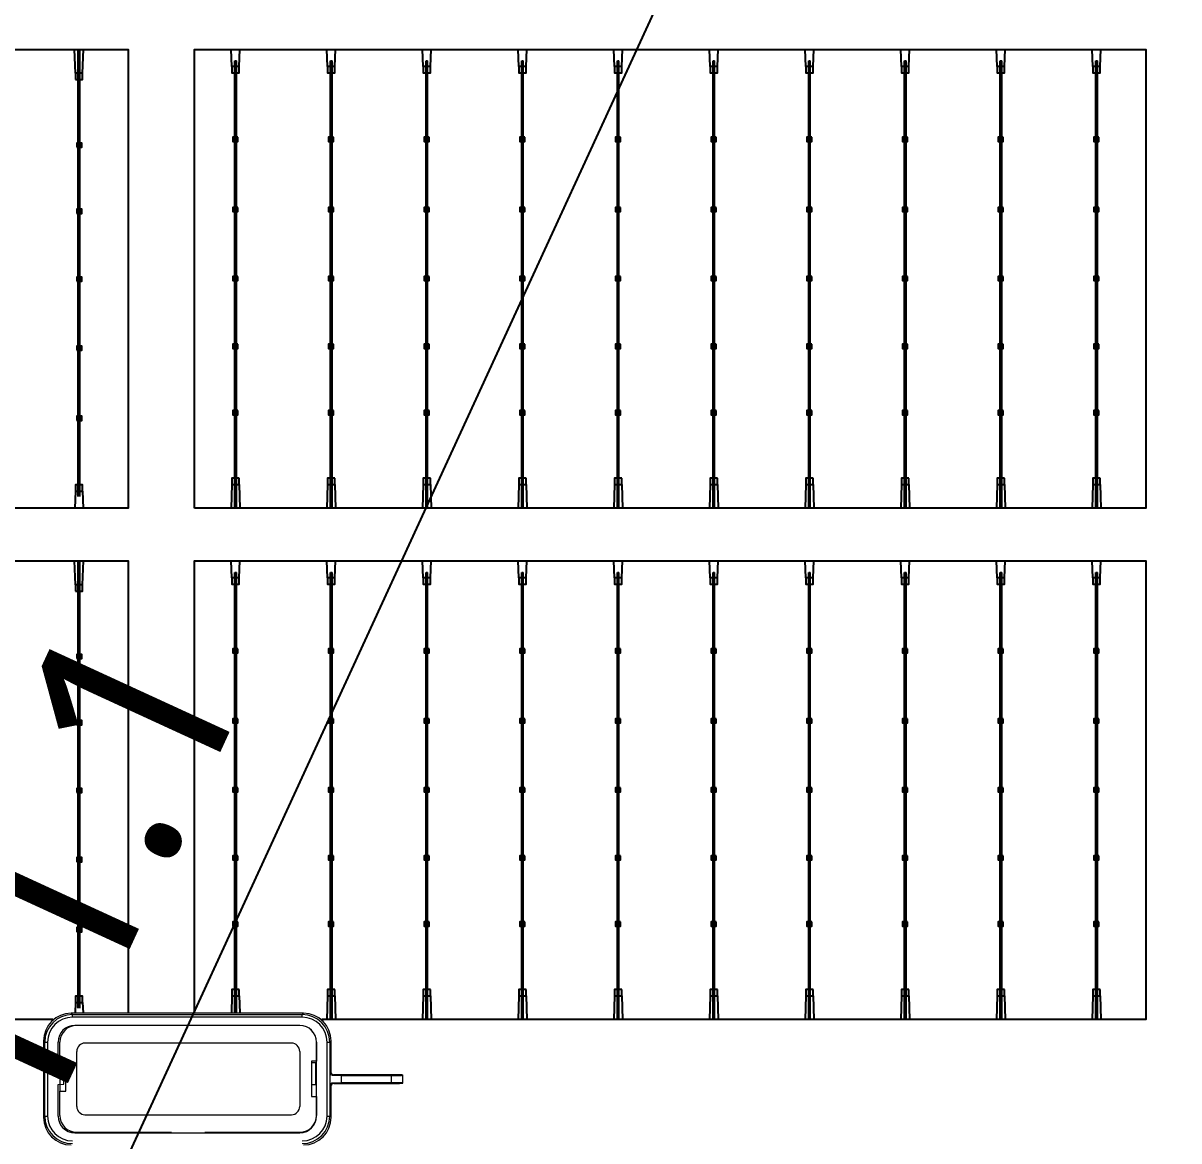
# Model space of a CAD drawing. Header units: millimetres. Extents: x 10297564 to 11610295, y -9287743 to -8409454.
# Drawn here: x 10430980 to 10433895, y -9090573 to -9087753 of the extents above; entities that cross this region are included whole.
import ezdxf

# ---------------------------------------------------------------- set-up
doc = ezdxf.new("R2010")
doc.units = ezdxf.units.MM
doc.header["$LTSCALE"] = 100
doc.layers.add('E1', color=1, linetype='Continuous')
doc.layers.add('Outline', color=5, linetype='Continuous', lineweight=25)
doc.styles.add('HL-S1', font='DotumChe.ttf')
doc.styles.add('MG', font='malgun.ttf')
doc.dimstyles.new('HL-100', dxfattribs={"dimscale": 100, "dimtxt": 3, "dimasz": 4, "dimexe": 2, "dimexo": 2, "dimgap": 1, "dimtad": 1, "dimdec": 0, "dimzin": 0, "dimlunit": 6, "dimtxsty": 'HL-S1', "dimblk": 'DOTSMALL', "dimcen": 4, "dimdle": 2, "dimclrd": 256, "dimclre": 256, "dimclrt": 4, "dimazin": 0, "dimtfac": 1, "dimtdec": 0, "dimtix": 1, "dimtmove": 2, "dimatfit": 3, "dimldrblk": 'DOTSMALL', "dimfxl": 1.5, "dimtolj": 1, "dimtzin": 0, "dimlwd": -1, "dimlwe": -1, "dimarcsym": 0})

# ---------------------------------------------------------------- blocks, each defined once
blk = doc.blocks.new('*D75')
at = {"layer": 'defpoints', "color": 0, "transparency": 16777216}
for p in [(10439230.2, -9073249.8), (10439230.2, -9073249.8), (10423426.7, -9107604.7)]:
    blk.add_point(p, dxfattribs=at)
at = {"layer": 'E1', "color": 1, "transparency": 16777216}
for p, q in [((10439593.6, -9073417), (10439593.6, -9073417)), ((10423593.8, -9107241.3), (10439063, -9073613.2)), ((10423790.1, -9107771.8), (10423790.1, -9107771.8))]:
    blk.add_line(p, q, dxfattribs=at)
for points in [[(10439002.4, -9073585.4), (10439123.6, -9073641.1), (10439230.2, -9073249.8)], [(10423533.3, -9107213.4), (10423654.4, -9107269.1), (10423426.7, -9107604.7)]]:
    blk.add_solid(points, dxfattribs=at)
at = {"layer": 'E1', "color": 7, "transparency": 16777216, "insert": (10430911.1, -9090235.3), "char_height": 500, "attachment_point": 5, "rotation": 65.2972, "style": 'MG'}
blk.add_mtext('\\A1;2711.1', dxfattribs=at)
blk = doc.blocks.new('_DotSmall')
at = {"color": 0, "linetype": 'ByBlock', "const_width": 0.5}
blk.add_lwpolyline([(-0.0625, 0, 1), (0.0625, 0, 1)], format="xyb", close=True, dxfattribs=at)

msp = doc.modelspace()

# ---------------------------------------------------------------- hatches: boundary and pattern name
at = {"true_color": 0x939598}
h = msp.add_hatch(color=252, dxfattribs=at)
h.dxf.hatch_style = 1
h.paths.add_polyline_path([(10431122.7, -9087818.9), (10431118.6, -9087818.9), (10431118.6, -9088947.3), (10431122.7, -9088947.3)])
h = msp.add_hatch(color=252, dxfattribs=at)
h.dxf.hatch_style = 1
h.paths.add_polyline_path([(10431513.4, -9088976.6), (10431517.4, -9088976.6), (10431517.4, -9087848.2), (10431513.4, -9087848.2)])
h = msp.add_hatch(color=252, dxfattribs=at)
h.dxf.hatch_style = 1
h.paths.add_polyline_path([(10431754.7, -9088976.6), (10431758.7, -9088976.6), (10431758.7, -9087848.2), (10431754.7, -9087848.2)])
h = msp.add_hatch(color=252, dxfattribs=at)
h.dxf.hatch_style = 1
h.paths.add_polyline_path([(10431996, -9088976.6), (10432000, -9088976.6), (10432000, -9087848.2), (10431996, -9087848.2)])
h = msp.add_hatch(color=252, dxfattribs=at)
h.dxf.hatch_style = 1
h.paths.add_polyline_path([(10432237.3, -9088976.6), (10432241.3, -9088976.6), (10432241.3, -9087848.2), (10432237.3, -9087848.2)])
h = msp.add_hatch(color=252, dxfattribs=at)
h.dxf.hatch_style = 1
h.paths.add_polyline_path([(10432478.6, -9088976.6), (10432482.6, -9088976.6), (10432482.6, -9087848.2), (10432478.6, -9087848.2)])
h = msp.add_hatch(color=252, dxfattribs=at)
h.dxf.hatch_style = 1
h.paths.add_polyline_path([(10432719.9, -9088976.6), (10432723.9, -9088976.6), (10432723.9, -9087848.2), (10432719.9, -9087848.2)])
h = msp.add_hatch(color=252, dxfattribs=at)
h.dxf.hatch_style = 1
h.paths.add_polyline_path([(10432961.2, -9088976.6), (10432965.2, -9088976.6), (10432965.2, -9087848.2), (10432961.2, -9087848.2)])
h = msp.add_hatch(color=252, dxfattribs=at)
h.dxf.hatch_style = 1
h.paths.add_polyline_path([(10433202.5, -9088976.6), (10433206.6, -9088976.6), (10433206.6, -9087848.2), (10433202.5, -9087848.2)])
h = msp.add_hatch(color=252, dxfattribs=at)
h.dxf.hatch_style = 1
h.paths.add_polyline_path([(10433443.8, -9088976.6), (10433447.9, -9088976.6), (10433447.9, -9087848.2), (10433443.8, -9087848.2)])
h = msp.add_hatch(color=252, dxfattribs=at)
h.dxf.hatch_style = 1
h.paths.add_polyline_path([(10433685.1, -9088976.6), (10433689.2, -9088976.6), (10433689.2, -9087848.2), (10433685.1, -9087848.2)])
h = msp.add_hatch(color=252, dxfattribs=at)
h.dxf.hatch_style = 1
h.paths.add_polyline_path([(10431122.7, -9089109.1), (10431118.6, -9089109.1), (10431118.6, -9090237.6), (10431122.7, -9090237.6)])
h = msp.add_hatch(color=252, dxfattribs=at)
h.dxf.hatch_style = 1
h.paths.add_polyline_path([(10431513.4, -9090249.4), (10431517.4, -9090249.4), (10431517.4, -9089138.4), (10431513.4, -9089138.4)])
h = msp.add_hatch(color=252, dxfattribs=at)
h.dxf.hatch_style = 1
h.paths.add_polyline_path([(10431754.7, -9090266.8), (10431758.7, -9090266.8), (10431758.7, -9089138.4), (10431754.7, -9089138.4)])
h = msp.add_hatch(color=252, dxfattribs=at)
h.dxf.hatch_style = 1
h.paths.add_polyline_path([(10431996, -9090266.8), (10432000, -9090266.8), (10432000, -9089138.4), (10431996, -9089138.4)])
h = msp.add_hatch(color=252, dxfattribs=at)
h.dxf.hatch_style = 1
h.paths.add_polyline_path([(10432237.3, -9090266.8), (10432241.3, -9090266.8), (10432241.3, -9089138.4), (10432237.3, -9089138.4)])
h = msp.add_hatch(color=252, dxfattribs=at)
h.dxf.hatch_style = 1
h.paths.add_polyline_path([(10432478.6, -9090266.8), (10432482.6, -9090266.8), (10432482.6, -9089138.4), (10432478.6, -9089138.4)])
h = msp.add_hatch(color=252, dxfattribs=at)
h.dxf.hatch_style = 1
h.paths.add_polyline_path([(10432719.9, -9090266.8), (10432723.9, -9090266.8), (10432723.9, -9089138.4), (10432719.9, -9089138.4)])
h = msp.add_hatch(color=252, dxfattribs=at)
h.dxf.hatch_style = 1
h.paths.add_polyline_path([(10432961.2, -9090266.8), (10432965.2, -9090266.8), (10432965.2, -9089138.4), (10432961.2, -9089138.4)])
h = msp.add_hatch(color=252, dxfattribs=at)
h.dxf.hatch_style = 1
h.paths.add_polyline_path([(10433202.5, -9090266.8), (10433206.6, -9090266.8), (10433206.6, -9089138.4), (10433202.5, -9089138.4)])
h = msp.add_hatch(color=252, dxfattribs=at)
h.dxf.hatch_style = 1
h.paths.add_polyline_path([(10433443.8, -9090266.8), (10433447.9, -9090266.8), (10433447.9, -9089138.4), (10433443.8, -9089138.4)])
h = msp.add_hatch(color=252, dxfattribs=at)
h.dxf.hatch_style = 1
h.paths.add_polyline_path([(10433685.1, -9090266.8), (10433689.2, -9090266.8), (10433689.2, -9089138.4), (10433685.1, -9089138.4)])

# ---------------------------------------------------------------- linework, layer by layer
for p, q in [((10431111.6, -9087879.2), (10431109.6, -9087818.9)), ((10431118.6, -9088947.3), (10431118.6, -9087818.9)), ((10431122.7, -9088947.3), (10431122.7, -9087818.9)), ((10431129.7, -9087879.2), (10431131.7, -9087818.9)), ((10431506.3, -9087862.2), (10431504.6, -9087818.9)), ((10431524.4, -9087862.2), (10431526.1, -9087818.9)), ((10431747.6, -9087862.2), (10431745.9, -9087818.9)), ((10431765.8, -9087862.2), (10431767.4, -9087818.9)), ((10431988.9, -9087862.2), (10431987.2, -9087818.9)), ((10432007.1, -9087862.2), (10432008.8, -9087818.9)), ((10432230.2, -9087862.2), (10432228.5, -9087818.9)), ((10432248.4, -9087862.2), (10432250.1, -9087818.9)), ((10432471.5, -9087862.2), (10432469.9, -9087818.9)), ((10432489.7, -9087862.2), (10432491.4, -9087818.9)), ((10432712.8, -9087862.2), (10432711.2, -9087818.9)), ((10432731, -9087862.2), (10432732.7, -9087818.9)), ((10432954.2, -9087862.2), (10432952.5, -9087818.9)), ((10432972.3, -9087862.2), (10432974, -9087818.9)), ((10433195.5, -9087862.2), (10433193.8, -9087818.9)), ((10433213.6, -9087862.2), (10433215.3, -9087818.9)), ((10433436.8, -9087862.2), (10433435.1, -9087818.9)), ((10433454.9, -9087862.2), (10433456.6, -9087818.9)), ((10433678.1, -9087862.2), (10433676.4, -9087818.9)), ((10433696.2, -9087862.2), (10433697.9, -9087818.9)), ((10431513.4, -9088976.6), (10431513.4, -9087848.2)), ((10431513.4, -9087848.2), (10431517.4, -9087848.2)), ((10431517.4, -9088976.6), (10431517.4, -9087848.2)), ((10431754.7, -9088976.6), (10431754.7, -9087848.2)), ((10431754.7, -9087848.2), (10431758.7, -9087848.2)), ((10431758.7, -9088976.6), (10431758.7, -9087848.2)), ((10431996, -9088976.6), (10431996, -9087848.2)), ((10431996, -9087848.2), (10432000, -9087848.2)), ((10432000, -9088976.6), (10432000, -9087848.2)), ((10432237.3, -9088976.6), (10432237.3, -9087848.2)), ((10432237.3, -9087848.2), (10432241.3, -9087848.2)), ((10432241.3, -9088976.6), (10432241.3, -9087848.2)), ((10432478.6, -9088976.6), (10432478.6, -9087848.2)), ((10432478.6, -9087848.2), (10432482.6, -9087848.2)), ((10432482.6, -9088976.6), (10432482.6, -9087848.2)), ((10432719.9, -9088976.6), (10432719.9, -9087848.2)), ((10432719.9, -9087848.2), (10432723.9, -9087848.2)), ((10432723.9, -9088976.6), (10432723.9, -9087848.2)), ((10432961.2, -9088976.6), (10432961.2, -9087848.2)), ((10432961.2, -9087848.2), (10432965.2, -9087848.2)), ((10432965.2, -9088976.6), (10432965.2, -9087848.2)), ((10433202.5, -9088976.6), (10433202.5, -9087848.2)), ((10433202.5, -9087848.2), (10433206.6, -9087848.2)), ((10433206.6, -9088976.6), (10433206.6, -9087848.2)), ((10433443.8, -9088976.6), (10433443.8, -9087848.2)), ((10433443.8, -9087848.2), (10433447.9, -9087848.2)), ((10433447.9, -9088976.6), (10433447.9, -9087848.2)), ((10433685.1, -9088976.6), (10433685.1, -9087848.2)), ((10433685.1, -9087848.2), (10433689.2, -9087848.2)), ((10433689.2, -9088976.6), (10433689.2, -9087848.2)), ((10431515, -9088040.7), (10431515, -9087878.2)), ((10431515.8, -9088040.7), (10431515.8, -9087878.2)), ((10431756.3, -9088040.7), (10431756.3, -9087878.2)), ((10431757.1, -9088040.7), (10431757.1, -9087878.2)), ((10431997.6, -9088040.7), (10431997.6, -9087878.2)), ((10431998.4, -9088040.7), (10431998.4, -9087878.2)), ((10432238.9, -9088040.7), (10432238.9, -9087878.2)), ((10432239.7, -9088040.7), (10432239.7, -9087878.2)), ((10432480.2, -9088040.7), (10432480.2, -9087878.2)), ((10432481, -9088040.7), (10432481, -9087878.2)), ((10432721.5, -9088040.7), (10432721.5, -9087878.2)), ((10432722.3, -9088040.7), (10432722.3, -9087878.2)), ((10432962.8, -9088040.7), (10432962.8, -9087878.2)), ((10432963.6, -9088040.7), (10432963.6, -9087878.2)), ((10433204.1, -9088040.7), (10433204.1, -9087878.2)), ((10433204.9, -9088040.7), (10433204.9, -9087878.2)), ((10433445.4, -9088040.7), (10433445.4, -9087878.2)), ((10433446.3, -9088040.7), (10433446.3, -9087878.2)), ((10433686.7, -9088040.7), (10433686.7, -9087878.2)), ((10433687.6, -9088040.7), (10433687.6, -9087878.2)), ((10431120.2, -9087879.9), (10431120.2, -9088393.4)), ((10431121.1, -9087879.9), (10431121.1, -9088393.4)), ((10431515, -9088391.6), (10431515, -9088051.2)), ((10431515.8, -9088391.6), (10431515.8, -9088051.2)), ((10431756.3, -9088391.6), (10431756.3, -9088051.2)), ((10431757.1, -9088391.6), (10431757.1, -9088051.2)), ((10431997.6, -9088391.6), (10431997.6, -9088051.2)), ((10431998.4, -9088391.6), (10431998.4, -9088051.2)), ((10432238.9, -9088391.6), (10432238.9, -9088051.2)), ((10432239.7, -9088391.6), (10432239.7, -9088051.2)), ((10432480.2, -9088391.6), (10432480.2, -9088051.2)), ((10432481, -9088391.6), (10432481, -9088051.2)), ((10432721.5, -9088391.6), (10432721.5, -9088051.2)), ((10432722.3, -9088391.6), (10432722.3, -9088051.2)), ((10432962.8, -9088391.6), (10432962.8, -9088051.2)), ((10432963.6, -9088391.6), (10432963.6, -9088051.2)), ((10433204.1, -9088391.6), (10433204.1, -9088051.2)), ((10433204.9, -9088391.6), (10433204.9, -9088051.2)), ((10433445.4, -9088391.6), (10433445.4, -9088051.2)), ((10433446.3, -9088391.6), (10433446.3, -9088051.2)), ((10433686.7, -9088217.6), (10433686.7, -9088051.2)), ((10433687.6, -9088217.6), (10433687.6, -9088051.2)), ((10433686.7, -9088391.6), (10433686.7, -9088228)), ((10433687.6, -9088391.6), (10433687.6, -9088228)), ((10431120.2, -9088403.9), (10431120.2, -9088744.4)), ((10431121.1, -9088403.9), (10431121.1, -9088744.4)), ((10431515, -9088915.7), (10431515, -9088402.1)), ((10431515.8, -9088915.7), (10431515.8, -9088402.1)), ((10431756.3, -9088915.7), (10431756.3, -9088402.1)), ((10431757.1, -9088915.7), (10431757.1, -9088402.1)), ((10431997.6, -9088915.7), (10431997.6, -9088402.1)), ((10431998.4, -9088915.7), (10431998.4, -9088402.1)), ((10432238.9, -9088915.7), (10432238.9, -9088402.1)), ((10432239.7, -9088915.7), (10432239.7, -9088402.1)), ((10432480.2, -9088915.7), (10432480.2, -9088402.1)), ((10432481, -9088915.7), (10432481, -9088402.1)), ((10432721.5, -9088915.7), (10432721.5, -9088402.1)), ((10432722.3, -9088915.7), (10432722.3, -9088402.1)), ((10432962.8, -9088915.7), (10432962.8, -9088402.1)), ((10432963.6, -9088915.7), (10432963.6, -9088402.1)), ((10433204.1, -9088915.7), (10433204.1, -9088402.1)), ((10433204.9, -9088915.7), (10433204.9, -9088402.1)), ((10433445.4, -9088562.9), (10433445.4, -9088402.1)), ((10433446.3, -9088562.9), (10433446.3, -9088402.1)), ((10433686.7, -9088562.9), (10433686.7, -9088402.1)), ((10433687.6, -9088562.9), (10433687.6, -9088402.1)), ((10433445.4, -9088915.7), (10433445.4, -9088573.4)), ((10433446.3, -9088915.7), (10433446.3, -9088573.4)), ((10433686.7, -9088915.7), (10433686.7, -9088573.4)), ((10433687.6, -9088915.7), (10433687.6, -9088573.4)), ((10431120.2, -9088754.8), (10431120.2, -9088917.3)), ((10431121.1, -9088754.8), (10431121.1, -9088917.3)), ((10431506.3, -9088916.4), (10431504.4, -9088976.6)), ((10431524.4, -9088916.4), (10431526.4, -9088976.6)), ((10431747.6, -9088916.4), (10431745.7, -9088976.6)), ((10431765.8, -9088916.4), (10431767.7, -9088976.6)), ((10431988.9, -9088916.4), (10431987, -9088976.6)), ((10432007.1, -9088916.4), (10432009, -9088976.6)), ((10432230.2, -9088916.4), (10432228.3, -9088976.6)), ((10432248.4, -9088916.4), (10432250.3, -9088976.6)), ((10432471.5, -9088916.4), (10432469.6, -9088976.6)), ((10432489.7, -9088916.4), (10432491.6, -9088976.6)), ((10432712.8, -9088916.4), (10432710.9, -9088976.6)), ((10432731, -9088916.4), (10432732.9, -9088976.6)), ((10432954.2, -9088916.4), (10432952.2, -9088976.6)), ((10432972.3, -9088916.4), (10432974.3, -9088976.6)), ((10433195.5, -9088916.4), (10433193.5, -9088976.6)), ((10433213.6, -9088916.4), (10433215.6, -9088976.6)), ((10433436.8, -9088916.4), (10433434.8, -9088976.6)), ((10433454.9, -9088916.4), (10433456.9, -9088976.6)), ((10433678.1, -9088916.4), (10433676.1, -9088976.6)), ((10433696.2, -9088916.4), (10433698.2, -9088976.6)), ((10431111.6, -9088933.4), (10431109.9, -9088976.6)), ((10431129.7, -9088933.4), (10431131.4, -9088976.6)), ((10431111.6, -9089169.4), (10431109.6, -9089109.1)), ((10431118.6, -9090237.6), (10431118.6, -9089109.1)), ((10431122.7, -9090237.6), (10431122.7, -9089109.1)), ((10431129.7, -9089169.4), (10431131.7, -9089109.1)), ((10431506.3, -9089152.4), (10431504.6, -9089109.1)), ((10431524.4, -9089152.4), (10431526.1, -9089109.1)), ((10431747.6, -9089152.4), (10431745.9, -9089109.1)), ((10431765.8, -9089152.4), (10431767.4, -9089109.1)), ((10431988.9, -9089152.4), (10431987.2, -9089109.1)), ((10432007.1, -9089152.4), (10432008.8, -9089109.1)), ((10432230.2, -9089152.4), (10432228.5, -9089109.1)), ((10432248.4, -9089152.4), (10432250.1, -9089109.1)), ((10432471.5, -9089152.4), (10432469.9, -9089109.1)), ((10432489.7, -9089152.4), (10432491.4, -9089109.1)), ((10432712.8, -9089152.4), (10432711.2, -9089109.1)), ((10432731, -9089152.4), (10432732.7, -9089109.1)), ((10432954.2, -9089152.4), (10432952.5, -9089109.1)), ((10432972.3, -9089152.4), (10432974, -9089109.1)), ((10433195.5, -9089152.4), (10433193.8, -9089109.1)), ((10433213.6, -9089152.4), (10433215.3, -9089109.1)), ((10433436.8, -9089152.4), (10433435.1, -9089109.1)), ((10433454.9, -9089152.4), (10433456.6, -9089109.1)), ((10433678.1, -9089152.4), (10433676.4, -9089109.1)), ((10433696.2, -9089152.4), (10433697.9, -9089109.1)), ((10431513.4, -9090249.4), (10431513.4, -9089138.4)), ((10431513.4, -9089138.4), (10431517.4, -9089138.4)), ((10431517.4, -9090249.4), (10431517.4, -9089138.4)), ((10431754.7, -9090266.8), (10431754.7, -9089138.4)), ((10431754.7, -9089138.4), (10431758.7, -9089138.4)), ((10431758.7, -9090266.8), (10431758.7, -9089138.4)), ((10431996, -9090266.8), (10431996, -9089138.4)), ((10431996, -9089138.4), (10432000, -9089138.4)), ((10432000, -9090266.8), (10432000, -9089138.4)), ((10432237.3, -9090266.8), (10432237.3, -9089138.4)), ((10432237.3, -9089138.4), (10432241.3, -9089138.4)), ((10432241.3, -9090266.8), (10432241.3, -9089138.4)), ((10432478.6, -9090266.8), (10432478.6, -9089138.4)), ((10432478.6, -9089138.4), (10432482.6, -9089138.4)), ((10432482.6, -9090266.8), (10432482.6, -9089138.4)), ((10432719.9, -9090266.8), (10432719.9, -9089138.4)), ((10432719.9, -9089138.4), (10432723.9, -9089138.4)), ((10432723.9, -9090266.8), (10432723.9, -9089138.4)), ((10432961.2, -9090266.8), (10432961.2, -9089138.4)), ((10432961.2, -9089138.4), (10432965.2, -9089138.4)), ((10432965.2, -9090266.8), (10432965.2, -9089138.4)), ((10433202.5, -9090266.8), (10433202.5, -9089138.4)), ((10433202.5, -9089138.4), (10433206.6, -9089138.4)), ((10433206.6, -9090266.8), (10433206.6, -9089138.4)), ((10433443.8, -9090266.8), (10433443.8, -9089138.4)), ((10433443.8, -9089138.4), (10433447.9, -9089138.4)), ((10433447.9, -9090266.8), (10433447.9, -9089138.4)), ((10433685.1, -9090266.8), (10433685.1, -9089138.4)), ((10433685.1, -9089138.4), (10433689.2, -9089138.4)), ((10433689.2, -9090266.8), (10433689.2, -9089138.4)), ((10431120.2, -9089170.1), (10431120.2, -9089683.7)), ((10431121.1, -9089170.1), (10431121.1, -9089683.7)), ((10431515, -9089330.9), (10431515, -9089168.4)), ((10431515.8, -9089330.9), (10431515.8, -9089168.4)), ((10431756.3, -9089330.9), (10431756.3, -9089168.4)), ((10431757.1, -9089330.9), (10431757.1, -9089168.4)), ((10431997.6, -9089330.9), (10431997.6, -9089168.4)), ((10431998.4, -9089330.9), (10431998.4, -9089168.4)), ((10432238.9, -9089330.9), (10432238.9, -9089168.4)), ((10432239.7, -9089330.9), (10432239.7, -9089168.4)), ((10432480.2, -9089330.9), (10432480.2, -9089168.4)), ((10432481, -9089330.9), (10432481, -9089168.4)), ((10432721.5, -9089330.9), (10432721.5, -9089168.4)), ((10432722.3, -9089330.9), (10432722.3, -9089168.4)), ((10432962.8, -9089330.9), (10432962.8, -9089168.4)), ((10432963.6, -9089330.9), (10432963.6, -9089168.4)), ((10433204.1, -9089330.9), (10433204.1, -9089168.4)), ((10433204.9, -9089330.9), (10433204.9, -9089168.4)), ((10433445.4, -9089330.9), (10433445.4, -9089168.4)), ((10433446.3, -9089330.9), (10433446.3, -9089168.4)), ((10433686.7, -9089330.9), (10433686.7, -9089168.4)), ((10433687.6, -9089330.9), (10433687.6, -9089168.4)), ((10431515, -9089681.9), (10431515, -9089341.4)), ((10431515.8, -9089681.9), (10431515.8, -9089341.4)), ((10431756.3, -9089681.9), (10431756.3, -9089341.4)), ((10431757.1, -9089681.9), (10431757.1, -9089341.4)), ((10431997.6, -9089681.9), (10431997.6, -9089341.4)), ((10431998.4, -9089681.9), (10431998.4, -9089341.4)), ((10432238.9, -9089681.9), (10432238.9, -9089341.4)), ((10432239.7, -9089681.9), (10432239.7, -9089341.4)), ((10432480.2, -9089681.9), (10432480.2, -9089341.4)), ((10432481, -9089681.9), (10432481, -9089341.4)), ((10432721.5, -9089681.9), (10432721.5, -9089341.4)), ((10432722.3, -9089681.9), (10432722.3, -9089341.4)), ((10432962.8, -9089681.9), (10432962.8, -9089341.4)), ((10432963.6, -9089681.9), (10432963.6, -9089341.4)), ((10433204.1, -9089681.9), (10433204.1, -9089341.4)), ((10433204.9, -9089681.9), (10433204.9, -9089341.4)), ((10433445.4, -9089681.9), (10433445.4, -9089341.4)), ((10433446.3, -9089681.9), (10433446.3, -9089341.4)), ((10433686.7, -9089507.8), (10433686.7, -9089341.4)), ((10433687.6, -9089507.8), (10433687.6, -9089341.4)), ((10433686.7, -9089681.9), (10433686.7, -9089518.2)), ((10433687.6, -9089681.9), (10433687.6, -9089518.2)), ((10431120.2, -9089694.1), (10431120.2, -9090034.6)), ((10431121.1, -9089694.1), (10431121.1, -9090034.6)), ((10431515, -9090205.9), (10431515, -9089692.3)), ((10431515.8, -9090205.9), (10431515.8, -9089692.3)), ((10431756.3, -9090205.9), (10431756.3, -9089692.3)), ((10431757.1, -9090205.9), (10431757.1, -9089692.3)), ((10431997.6, -9090205.9), (10431997.6, -9089692.3)), ((10431998.4, -9090205.9), (10431998.4, -9089692.3)), ((10432238.9, -9090205.9), (10432238.9, -9089692.3)), ((10432239.7, -9090205.9), (10432239.7, -9089692.3)), ((10432480.2, -9090205.9), (10432480.2, -9089692.3)), ((10432481, -9090205.9), (10432481, -9089692.3)), ((10432721.5, -9090205.9), (10432721.5, -9089692.3)), ((10432722.3, -9090205.9), (10432722.3, -9089692.3)), ((10432962.8, -9090205.9), (10432962.8, -9089692.3)), ((10432963.6, -9090205.9), (10432963.6, -9089692.3)), ((10433204.1, -9090205.9), (10433204.1, -9089692.3)), ((10433204.9, -9090205.9), (10433204.9, -9089692.3)), ((10433445.4, -9089853.1), (10433445.4, -9089692.3)), ((10433446.3, -9089853.1), (10433446.3, -9089692.3)), ((10433686.7, -9089853.1), (10433686.7, -9089692.3)), ((10433687.6, -9089853.1), (10433687.6, -9089692.3)), ((10433445.4, -9090205.9), (10433445.4, -9089863.6)), ((10433446.3, -9090205.9), (10433446.3, -9089863.6)), ((10433686.7, -9090205.9), (10433686.7, -9089863.6)), ((10433687.6, -9090205.9), (10433687.6, -9089863.6)), ((10431120.2, -9090045.1), (10431120.2, -9090207.6)), ((10431121.1, -9090045.1), (10431121.1, -9090207.6)), ((10431506.3, -9090206.6), (10431504.9, -9090249.4)), ((10431524.4, -9090206.6), (10431525.8, -9090249.4)), ((10431747.6, -9090206.6), (10431745.7, -9090266.8)), ((10431765.8, -9090206.6), (10431767.7, -9090266.8)), ((10431988.9, -9090206.6), (10431987, -9090266.8)), ((10432007.1, -9090206.6), (10432009, -9090266.8)), ((10432230.2, -9090206.6), (10432228.3, -9090266.8)), ((10432248.4, -9090206.6), (10432250.3, -9090266.8)), ((10432471.5, -9090206.6), (10432469.6, -9090266.8)), ((10432489.7, -9090206.6), (10432491.6, -9090266.8)), ((10432712.8, -9090206.6), (10432710.9, -9090266.8)), ((10432731, -9090206.6), (10432732.9, -9090266.8)), ((10432954.2, -9090206.6), (10432952.2, -9090266.8)), ((10432972.3, -9090206.6), (10432974.3, -9090266.8)), ((10433195.5, -9090206.6), (10433193.5, -9090266.8)), ((10433213.6, -9090206.6), (10433215.6, -9090266.8)), ((10433436.8, -9090206.6), (10433434.8, -9090266.8)), ((10433454.9, -9090206.6), (10433456.9, -9090266.8)), ((10433678.1, -9090206.6), (10433676.1, -9090266.8)), ((10433696.2, -9090206.6), (10433698.2, -9090266.8)), ((10431111.6, -9090223.6), (10431110.6, -9090249.4)), ((10431129.7, -9090223.6), (10431130.7, -9090249.4))]:
    msp.add_line(p, q)
at = {"color": 7, "linetype": 'Continuous', "lineweight": 15}
for p, q in [((10431100.6, -9090250.7), (10431103.9, -9090254)), ((10431686.8, -9090250.7), (10431100.6, -9090250.7)), ((10431103.9, -9090260.9), (10431103.9, -9090254)), ((10431103.9, -9090254), (10431683.5, -9090254)), ((10431683.5, -9090260.9), (10431103.9, -9090260.9)), ((10431683.5, -9090254), (10431686.8, -9090250.7)), ((10431683.5, -9090260.9), (10431683.5, -9090254)), ((10431677.8, -9090281.5), (10431109.7, -9090281.5)), ((10431677.7, -9090281.5), (10431114.2, -9090281.5)), ((10431034.2, -9090323.7), (10431030.9, -9090320.4)), ((10431030.9, -9090320.4), (10431030.9, -9090513.2)), ((10431034.2, -9090323.7), (10431041.2, -9090323.7)), ((10431034.2, -9090509.9), (10431034.2, -9090323.7)), ((10431041.2, -9090323.7), (10431041.2, -9090509.9)), ((10431067.8, -9090388.9), (10431067.8, -9090323.3)), ((10431072.4, -9090385.4), (10431072.4, -9090323.3)), ((10431656.4, -9090325.9), (10431135.6, -9090325.9)), ((10431719.6, -9090375.2), (10431719.6, -9090323.3)), ((10431719.6, -9090323.3), (10431719.6, -9090371.5)), ((10431746.2, -9090323.7), (10431753.2, -9090323.7)), ((10431746.2, -9090509.9), (10431746.2, -9090323.7)), ((10431756.5, -9090320.4), (10431753.2, -9090323.7)), ((10431753.2, -9090323.7), (10431753.2, -9090509.9)), ((10431756.5, -9090401.2), (10431756.5, -9090320.4)), ((10431114.7, -9090485.6), (10431114.7, -9090346.8)), ((10431677.3, -9090346.8), (10431677.3, -9090485.6)), ((10431087.7, -9090385.4), (10431072.4, -9090385.4)), ((10431072.4, -9090385.4), (10431072.4, -9090446.8)), ((10431087.7, -9090446.8), (10431087.7, -9090385.4)), ((10431707, -9090371.5), (10431707, -9090460.7)), ((10431719.6, -9090371.5), (10431707, -9090371.5)), ((10431708.2, -9090375.2), (10431717.9, -9090375.2)), ((10431708.2, -9090375.2), (10431717.9, -9090375.2)), ((10431708.2, -9090430.5), (10431708.2, -9090375.2)), ((10431708.2, -9090375.2), (10431717.9, -9090375.2)), ((10431717.9, -9090430.5), (10431717.9, -9090375.2)), ((10431717.9, -9090375.2), (10431719.6, -9090375.2)), ((10431717.9, -9090375.2), (10431719.6, -9090375.2)), ((10431719.6, -9090460.7), (10431719.6, -9090371.5)), ((10431067.8, -9090388.9), (10431082, -9090390.1)), ((10431067.8, -9090388.9), (10431082, -9090390.1)), ((10431067.8, -9090388.9), (10431082, -9090390.1)), ((10431082, -9090429.5), (10431082, -9090390.1)), ((10431754, -9090401.1), (10431756.1, -9090398.9)), ((10431754, -9090432.5), (10431754, -9090401.1)), ((10431763.1, -9090405.9), (10431761.3, -9090407.8)), ((10431909.3, -9090405.9), (10431763.1, -9090405.9)), ((10431781.9, -9090407.6), (10431781.9, -9090426)), ((10431781.9, -9090407.6), (10431908.6, -9090407.6)), ((10431908.6, -9090426), (10431908.6, -9090407.6)), ((10431936.5, -9090407.1), (10431937.2, -9090406.4)), ((10431936.5, -9090407.1), (10431936.5, -9090426.4)), ((10431937.2, -9090427.2), (10431937.2, -9090406.4)), ((10431067.8, -9090430.7), (10431082, -9090429.5)), ((10431067.8, -9090510.2), (10431067.8, -9090430.7)), ((10431708.2, -9090430.5), (10431717.9, -9090430.5)), ((10431717.9, -9090430.5), (10431719.6, -9090430.5)), ((10431719.6, -9090510.2), (10431719.6, -9090430.5)), ((10431756.1, -9090434.6), (10431754, -9090432.5)), ((10431756.5, -9090513.2), (10431756.5, -9090432.4)), ((10431761.3, -9090425.8), (10431763.1, -9090427.7)), ((10431763.1, -9090427.7), (10431909.3, -9090427.7)), ((10431908.6, -9090426), (10431781.9, -9090426)), ((10431937.2, -9090427.2), (10431936.5, -9090426.4)), ((10431072.4, -9090508.9), (10431072.4, -9090446.8)), ((10431072.4, -9090446.8), (10431087.7, -9090446.8)), ((10431707, -9090460.7), (10431719.6, -9090460.7)), ((10431719.6, -9090460.7), (10431719.6, -9090508.9)), ((10431030.9, -9090513.2), (10431034.2, -9090509.9)), ((10431034.2, -9090509.9), (10431041.2, -9090509.9)), ((10431135.6, -9090506.5), (10431656.4, -9090506.5)), ((10431746.2, -9090509.9), (10431753.2, -9090509.9)), ((10431753.2, -9090509.9), (10431756.5, -9090513.2)), ((10431109.7, -9090552.1), (10431677.8, -9090552.1)), ((10431114.2, -9090550.7), (10431354.1, -9090550.7)), ((10431437.8, -9090550.7), (10431677.7, -9090550.7))]:
    msp.add_line(p, q, dxfattribs=at)
at = {"color": 4}
for points in [[(10431111.6, -9087895.2), (10431129.7, -9087895.2), (10431129.7, -9087879.2), (10431111.6, -9087879.2)], [(10431524.4, -9087862.2), (10431506.3, -9087862.2), (10431506.3, -9087878.2), (10431524.4, -9087878.2)], [(10431765.8, -9087862.2), (10431747.6, -9087862.2), (10431747.6, -9087878.2), (10431765.8, -9087878.2)], [(10432007.1, -9087862.2), (10431988.9, -9087862.2), (10431988.9, -9087878.2), (10432007.1, -9087878.2)], [(10432248.4, -9087862.2), (10432230.2, -9087862.2), (10432230.2, -9087878.2), (10432248.4, -9087878.2)], [(10432489.7, -9087862.2), (10432471.5, -9087862.2), (10432471.5, -9087878.2), (10432489.7, -9087878.2)], [(10432731, -9087862.2), (10432712.8, -9087862.2), (10432712.8, -9087878.2), (10432731, -9087878.2)], [(10432972.3, -9087862.2), (10432954.2, -9087862.2), (10432954.2, -9087878.2), (10432972.3, -9087878.2)], [(10433213.6, -9087862.2), (10433195.5, -9087862.2), (10433195.5, -9087878.2), (10433213.6, -9087878.2)], [(10433454.9, -9087862.2), (10433436.8, -9087862.2), (10433436.8, -9087878.2), (10433454.9, -9087878.2)], [(10433696.2, -9087862.2), (10433678.1, -9087862.2), (10433678.1, -9087878.2), (10433696.2, -9087878.2)], [(10431521.3, -9088040.7), (10431508.8, -9088040.7), (10431508.8, -9088051.2), (10431521.3, -9088051.2)], [(10431762.6, -9088040.7), (10431750.1, -9088040.7), (10431750.1, -9088051.2), (10431762.6, -9088051.2)], [(10432003.9, -9088040.7), (10431991.4, -9088040.7), (10431991.4, -9088051.2), (10432003.9, -9088051.2)], [(10432245.2, -9088040.7), (10432232.7, -9088040.7), (10432232.7, -9088051.2), (10432245.2, -9088051.2)], [(10432486.5, -9088040.7), (10432474, -9088040.7), (10432474, -9088051.2), (10432486.5, -9088051.2)], [(10432727.8, -9088040.7), (10432715.3, -9088040.7), (10432715.3, -9088051.2), (10432727.8, -9088051.2)], [(10432969.1, -9088040.7), (10432956.6, -9088040.7), (10432956.6, -9088051.2), (10432969.1, -9088051.2)], [(10433210.5, -9088040.7), (10433197.9, -9088040.7), (10433197.9, -9088051.2), (10433210.5, -9088051.2)], [(10433451.8, -9088040.7), (10433439.2, -9088040.7), (10433439.2, -9088051.2), (10433451.8, -9088051.2)], [(10433693.1, -9088040.7), (10433680.5, -9088040.7), (10433680.5, -9088051.2), (10433693.1, -9088051.2)], [(10431114.7, -9088065.5), (10431127.3, -9088065.5), (10431127.3, -9088055.1), (10431114.7, -9088055.1)], [(10431114.7, -9088232.6), (10431127.3, -9088232.6), (10431127.3, -9088222.2), (10431114.7, -9088222.2)], [(10431521.3, -9088217.6), (10431508.8, -9088217.6), (10431508.8, -9088228), (10431521.3, -9088228)], [(10431762.6, -9088217.6), (10431750.1, -9088217.6), (10431750.1, -9088228), (10431762.6, -9088228)], [(10432003.9, -9088217.6), (10431991.4, -9088217.6), (10431991.4, -9088228), (10432003.9, -9088228)], [(10432245.2, -9088217.6), (10432232.7, -9088217.6), (10432232.7, -9088228), (10432245.2, -9088228)], [(10432486.5, -9088217.6), (10432474, -9088217.6), (10432474, -9088228), (10432486.5, -9088228)], [(10432727.8, -9088217.6), (10432715.3, -9088217.6), (10432715.3, -9088228), (10432727.8, -9088228)], [(10432969.1, -9088217.6), (10432956.6, -9088217.6), (10432956.6, -9088228), (10432969.1, -9088228)], [(10433210.5, -9088217.6), (10433197.9, -9088217.6), (10433197.9, -9088228), (10433210.5, -9088228)], [(10433451.8, -9088217.6), (10433439.2, -9088217.6), (10433439.2, -9088228), (10433451.8, -9088228)], [(10433693.1, -9088217.6), (10433680.5, -9088217.6), (10433680.5, -9088228), (10433693.1, -9088228)], [(10431114.7, -9088403.9), (10431127.3, -9088403.9), (10431127.3, -9088393.4), (10431114.7, -9088393.4)], [(10431521.3, -9088391.6), (10431508.8, -9088391.6), (10431508.8, -9088402.1), (10431521.3, -9088402.1)], [(10431762.6, -9088391.6), (10431750.1, -9088391.6), (10431750.1, -9088402.1), (10431762.6, -9088402.1)], [(10432003.9, -9088391.6), (10431991.4, -9088391.6), (10431991.4, -9088402.1), (10432003.9, -9088402.1)], [(10432245.2, -9088391.6), (10432232.7, -9088391.6), (10432232.7, -9088402.1), (10432245.2, -9088402.1)], [(10432486.5, -9088391.6), (10432474, -9088391.6), (10432474, -9088402.1), (10432486.5, -9088402.1)], [(10432727.8, -9088391.6), (10432715.3, -9088391.6), (10432715.3, -9088402.1), (10432727.8, -9088402.1)], [(10432969.1, -9088391.6), (10432956.6, -9088391.6), (10432956.6, -9088402.1), (10432969.1, -9088402.1)], [(10433210.5, -9088391.6), (10433197.9, -9088391.6), (10433197.9, -9088402.1), (10433210.5, -9088402.1)], [(10433451.8, -9088391.6), (10433439.2, -9088391.6), (10433439.2, -9088402.1), (10433451.8, -9088402.1)], [(10433693.1, -9088391.6), (10433680.5, -9088391.6), (10433680.5, -9088402.1), (10433693.1, -9088402.1)], [(10431114.7, -9088578), (10431127.3, -9088578), (10431127.3, -9088567.5), (10431114.7, -9088567.5)], [(10431521.3, -9088562.9), (10431508.8, -9088562.9), (10431508.8, -9088573.4), (10431521.3, -9088573.4)], [(10431762.6, -9088562.9), (10431750.1, -9088562.9), (10431750.1, -9088573.4), (10431762.6, -9088573.4)], [(10432003.9, -9088562.9), (10431991.4, -9088562.9), (10431991.4, -9088573.4), (10432003.9, -9088573.4)], [(10432245.2, -9088562.9), (10432232.7, -9088562.9), (10432232.7, -9088573.4), (10432245.2, -9088573.4)], [(10432486.5, -9088562.9), (10432474, -9088562.9), (10432474, -9088573.4), (10432486.5, -9088573.4)], [(10432727.8, -9088562.9), (10432715.3, -9088562.9), (10432715.3, -9088573.4), (10432727.8, -9088573.4)], [(10432969.1, -9088562.9), (10432956.6, -9088562.9), (10432956.6, -9088573.4), (10432969.1, -9088573.4)], [(10433210.5, -9088562.9), (10433197.9, -9088562.9), (10433197.9, -9088573.4), (10433210.5, -9088573.4)], [(10433451.8, -9088562.9), (10433439.2, -9088562.9), (10433439.2, -9088573.4), (10433451.8, -9088573.4)], [(10433693.1, -9088562.9), (10433680.5, -9088562.9), (10433680.5, -9088573.4), (10433693.1, -9088573.4)], [(10431114.7, -9088754.8), (10431127.3, -9088754.8), (10431127.3, -9088744.4), (10431114.7, -9088744.4)], [(10431521.3, -9088730), (10431508.8, -9088730), (10431508.8, -9088740.5), (10431521.3, -9088740.5)], [(10431762.6, -9088730), (10431750.1, -9088730), (10431750.1, -9088740.5), (10431762.6, -9088740.5)], [(10432003.9, -9088730), (10431991.4, -9088730), (10431991.4, -9088740.5), (10432003.9, -9088740.5)], [(10432245.2, -9088730), (10432232.7, -9088730), (10432232.7, -9088740.5), (10432245.2, -9088740.5)], [(10432486.5, -9088730), (10432474, -9088730), (10432474, -9088740.5), (10432486.5, -9088740.5)], [(10432727.8, -9088730), (10432715.3, -9088730), (10432715.3, -9088740.5), (10432727.8, -9088740.5)], [(10432969.1, -9088730), (10432956.6, -9088730), (10432956.6, -9088740.5), (10432969.1, -9088740.5)], [(10433210.5, -9088730), (10433197.9, -9088730), (10433197.9, -9088740.5), (10433210.5, -9088740.5)], [(10433451.8, -9088730), (10433439.2, -9088730), (10433439.2, -9088740.5), (10433451.8, -9088740.5)], [(10433693.1, -9088730), (10433680.5, -9088730), (10433680.5, -9088740.5), (10433693.1, -9088740.5)], [(10431111.6, -9088933.4), (10431129.7, -9088933.4), (10431129.7, -9088917.3), (10431111.6, -9088917.3)], [(10431524.4, -9088900.3), (10431506.3, -9088900.3), (10431506.3, -9088916.4), (10431524.4, -9088916.4)], [(10431765.8, -9088900.3), (10431747.6, -9088900.3), (10431747.6, -9088916.4), (10431765.8, -9088916.4)], [(10432007.1, -9088900.3), (10431988.9, -9088900.3), (10431988.9, -9088916.4), (10432007.1, -9088916.4)], [(10432248.4, -9088900.3), (10432230.2, -9088900.3), (10432230.2, -9088916.4), (10432248.4, -9088916.4)], [(10432489.7, -9088900.3), (10432471.5, -9088900.3), (10432471.5, -9088916.4), (10432489.7, -9088916.4)], [(10432731, -9088900.3), (10432712.8, -9088900.3), (10432712.8, -9088916.4), (10432731, -9088916.4)], [(10432972.3, -9088900.3), (10432954.2, -9088900.3), (10432954.2, -9088916.4), (10432972.3, -9088916.4)], [(10433213.6, -9088900.3), (10433195.5, -9088900.3), (10433195.5, -9088916.4), (10433213.6, -9088916.4)], [(10433454.9, -9088900.3), (10433436.8, -9088900.3), (10433436.8, -9088916.4), (10433454.9, -9088916.4)], [(10433696.2, -9088900.3), (10433678.1, -9088900.3), (10433678.1, -9088916.4), (10433696.2, -9088916.4)], [(10431524.4, -9089152.4), (10431506.3, -9089152.4), (10431506.3, -9089168.4), (10431524.4, -9089168.4)], [(10431765.8, -9089152.4), (10431747.6, -9089152.4), (10431747.6, -9089168.4), (10431765.8, -9089168.4)], [(10432007.1, -9089152.4), (10431988.9, -9089152.4), (10431988.9, -9089168.4), (10432007.1, -9089168.4)], [(10432248.4, -9089152.4), (10432230.2, -9089152.4), (10432230.2, -9089168.4), (10432248.4, -9089168.4)], [(10432489.7, -9089152.4), (10432471.5, -9089152.4), (10432471.5, -9089168.4), (10432489.7, -9089168.4)], [(10432731, -9089152.4), (10432712.8, -9089152.4), (10432712.8, -9089168.4), (10432731, -9089168.4)], [(10432972.3, -9089152.4), (10432954.2, -9089152.4), (10432954.2, -9089168.4), (10432972.3, -9089168.4)], [(10433213.6, -9089152.4), (10433195.5, -9089152.4), (10433195.5, -9089168.4), (10433213.6, -9089168.4)], [(10433454.9, -9089152.4), (10433436.8, -9089152.4), (10433436.8, -9089168.4), (10433454.9, -9089168.4)], [(10433696.2, -9089152.4), (10433678.1, -9089152.4), (10433678.1, -9089168.4), (10433696.2, -9089168.4)], [(10431111.6, -9089185.4), (10431129.7, -9089185.4), (10431129.7, -9089169.4), (10431111.6, -9089169.4)], [(10431521.3, -9089330.9), (10431508.8, -9089330.9), (10431508.8, -9089341.4), (10431521.3, -9089341.4)], [(10431762.6, -9089330.9), (10431750.1, -9089330.9), (10431750.1, -9089341.4), (10431762.6, -9089341.4)], [(10432003.9, -9089330.9), (10431991.4, -9089330.9), (10431991.4, -9089341.4), (10432003.9, -9089341.4)], [(10432245.2, -9089330.9), (10432232.7, -9089330.9), (10432232.7, -9089341.4), (10432245.2, -9089341.4)], [(10432486.5, -9089330.9), (10432474, -9089330.9), (10432474, -9089341.4), (10432486.5, -9089341.4)], [(10432727.8, -9089330.9), (10432715.3, -9089330.9), (10432715.3, -9089341.4), (10432727.8, -9089341.4)], [(10432969.1, -9089330.9), (10432956.6, -9089330.9), (10432956.6, -9089341.4), (10432969.1, -9089341.4)], [(10433210.5, -9089330.9), (10433197.9, -9089330.9), (10433197.9, -9089341.4), (10433210.5, -9089341.4)], [(10433451.8, -9089330.9), (10433439.2, -9089330.9), (10433439.2, -9089341.4), (10433451.8, -9089341.4)], [(10433693.1, -9089330.9), (10433680.5, -9089330.9), (10433680.5, -9089341.4), (10433693.1, -9089341.4)], [(10431114.7, -9089355.7), (10431127.3, -9089355.7), (10431127.3, -9089345.3), (10431114.7, -9089345.3)], [(10431521.3, -9089507.8), (10431508.8, -9089507.8), (10431508.8, -9089518.2), (10431521.3, -9089518.2)], [(10431762.6, -9089507.8), (10431750.1, -9089507.8), (10431750.1, -9089518.2), (10431762.6, -9089518.2)], [(10432003.9, -9089507.8), (10431991.4, -9089507.8), (10431991.4, -9089518.2), (10432003.9, -9089518.2)], [(10432245.2, -9089507.8), (10432232.7, -9089507.8), (10432232.7, -9089518.2), (10432245.2, -9089518.2)], [(10432486.5, -9089507.8), (10432474, -9089507.8), (10432474, -9089518.2), (10432486.5, -9089518.2)], [(10432727.8, -9089507.8), (10432715.3, -9089507.8), (10432715.3, -9089518.2), (10432727.8, -9089518.2)], [(10432969.1, -9089507.8), (10432956.6, -9089507.8), (10432956.6, -9089518.2), (10432969.1, -9089518.2)], [(10433210.5, -9089507.8), (10433197.9, -9089507.8), (10433197.9, -9089518.2), (10433210.5, -9089518.2)], [(10433451.8, -9089507.8), (10433439.2, -9089507.8), (10433439.2, -9089518.2), (10433451.8, -9089518.2)], [(10433693.1, -9089507.8), (10433680.5, -9089507.8), (10433680.5, -9089518.2), (10433693.1, -9089518.2)], [(10431114.7, -9089522.8), (10431127.3, -9089522.8), (10431127.3, -9089512.4), (10431114.7, -9089512.4)], [(10431114.7, -9089694.1), (10431127.3, -9089694.1), (10431127.3, -9089683.7), (10431114.7, -9089683.7)], [(10431521.3, -9089681.9), (10431508.8, -9089681.9), (10431508.8, -9089692.3), (10431521.3, -9089692.3)], [(10431762.6, -9089681.9), (10431750.1, -9089681.9), (10431750.1, -9089692.3), (10431762.6, -9089692.3)], [(10432003.9, -9089681.9), (10431991.4, -9089681.9), (10431991.4, -9089692.3), (10432003.9, -9089692.3)], [(10432245.2, -9089681.9), (10432232.7, -9089681.9), (10432232.7, -9089692.3), (10432245.2, -9089692.3)], [(10432486.5, -9089681.9), (10432474, -9089681.9), (10432474, -9089692.3), (10432486.5, -9089692.3)], [(10432727.8, -9089681.9), (10432715.3, -9089681.9), (10432715.3, -9089692.3), (10432727.8, -9089692.3)], [(10432969.1, -9089681.9), (10432956.6, -9089681.9), (10432956.6, -9089692.3), (10432969.1, -9089692.3)], [(10433210.5, -9089681.9), (10433197.9, -9089681.9), (10433197.9, -9089692.3), (10433210.5, -9089692.3)], [(10433451.8, -9089681.9), (10433439.2, -9089681.9), (10433439.2, -9089692.3), (10433451.8, -9089692.3)], [(10433693.1, -9089681.9), (10433680.5, -9089681.9), (10433680.5, -9089692.3), (10433693.1, -9089692.3)], [(10431114.7, -9089868.2), (10431127.3, -9089868.2), (10431127.3, -9089857.7), (10431114.7, -9089857.7)], [(10431521.3, -9089853.1), (10431508.8, -9089853.1), (10431508.8, -9089863.6), (10431521.3, -9089863.6)], [(10431762.6, -9089853.1), (10431750.1, -9089853.1), (10431750.1, -9089863.6), (10431762.6, -9089863.6)], [(10432003.9, -9089853.1), (10431991.4, -9089853.1), (10431991.4, -9089863.6), (10432003.9, -9089863.6)], [(10432245.2, -9089853.1), (10432232.7, -9089853.1), (10432232.7, -9089863.6), (10432245.2, -9089863.6)], [(10432486.5, -9089853.1), (10432474, -9089853.1), (10432474, -9089863.6), (10432486.5, -9089863.6)], [(10432727.8, -9089853.1), (10432715.3, -9089853.1), (10432715.3, -9089863.6), (10432727.8, -9089863.6)], [(10432969.1, -9089853.1), (10432956.6, -9089853.1), (10432956.6, -9089863.6), (10432969.1, -9089863.6)], [(10433210.5, -9089853.1), (10433197.9, -9089853.1), (10433197.9, -9089863.6), (10433210.5, -9089863.6)], [(10433451.8, -9089853.1), (10433439.2, -9089853.1), (10433439.2, -9089863.6), (10433451.8, -9089863.6)], [(10433693.1, -9089853.1), (10433680.5, -9089853.1), (10433680.5, -9089863.6), (10433693.1, -9089863.6)], [(10431114.7, -9090045.1), (10431127.3, -9090045.1), (10431127.3, -9090034.6), (10431114.7, -9090034.6)], [(10431521.3, -9090020.2), (10431508.8, -9090020.2), (10431508.8, -9090030.7), (10431521.3, -9090030.7)], [(10431762.6, -9090020.2), (10431750.1, -9090020.2), (10431750.1, -9090030.7), (10431762.6, -9090030.7)], [(10432003.9, -9090020.2), (10431991.4, -9090020.2), (10431991.4, -9090030.7), (10432003.9, -9090030.7)], [(10432245.2, -9090020.2), (10432232.7, -9090020.2), (10432232.7, -9090030.7), (10432245.2, -9090030.7)], [(10432486.5, -9090020.2), (10432474, -9090020.2), (10432474, -9090030.7), (10432486.5, -9090030.7)], [(10432727.8, -9090020.2), (10432715.3, -9090020.2), (10432715.3, -9090030.7), (10432727.8, -9090030.7)], [(10432969.1, -9090020.2), (10432956.6, -9090020.2), (10432956.6, -9090030.7), (10432969.1, -9090030.7)], [(10433210.5, -9090020.2), (10433197.9, -9090020.2), (10433197.9, -9090030.7), (10433210.5, -9090030.7)], [(10433451.8, -9090020.2), (10433439.2, -9090020.2), (10433439.2, -9090030.7), (10433451.8, -9090030.7)], [(10433693.1, -9090020.2), (10433680.5, -9090020.2), (10433680.5, -9090030.7), (10433693.1, -9090030.7)], [(10431111.6, -9090223.6), (10431129.7, -9090223.6), (10431129.7, -9090207.6), (10431111.6, -9090207.6)], [(10431524.4, -9090190.6), (10431506.3, -9090190.6), (10431506.3, -9090206.6), (10431524.4, -9090206.6)], [(10431765.8, -9090190.6), (10431747.6, -9090190.6), (10431747.6, -9090206.6), (10431765.8, -9090206.6)], [(10432007.1, -9090190.6), (10431988.9, -9090190.6), (10431988.9, -9090206.6), (10432007.1, -9090206.6)], [(10432248.4, -9090190.6), (10432230.2, -9090190.6), (10432230.2, -9090206.6), (10432248.4, -9090206.6)], [(10432489.7, -9090190.6), (10432471.5, -9090190.6), (10432471.5, -9090206.6), (10432489.7, -9090206.6)], [(10432731, -9090190.6), (10432712.8, -9090190.6), (10432712.8, -9090206.6), (10432731, -9090206.6)], [(10432972.3, -9090190.6), (10432954.2, -9090190.6), (10432954.2, -9090206.6), (10432972.3, -9090206.6)], [(10433213.6, -9090190.6), (10433195.5, -9090190.6), (10433195.5, -9090206.6), (10433213.6, -9090206.6)], [(10433454.9, -9090190.6), (10433436.8, -9090190.6), (10433436.8, -9090206.6), (10433454.9, -9090206.6)], [(10433696.2, -9090190.6), (10433678.1, -9090190.6), (10433678.1, -9090206.6), (10433696.2, -9090206.6)]]:
    msp.add_lwpolyline(points, close=True, dxfattribs=at)
at = {"color": 7, "linetype": 'Continuous', "lineweight": 15}
for centre, radius, start, end in [((10431114.2, -9090323.3), 41.8, 90, 180), ((10431677.7, -9090323.3), 41.8, 0, 90), ((10431135.6, -9090346.8), 20.9, 90, 180), ((10431656.4, -9090346.8), 20.9, 0, 90), ((10431135.6, -9090485.6), 20.9, 180, 270), ((10431656.4, -9090485.6), 20.9, 270, 0), ((10431114.2, -9090508.9), 41.8, 180, 270), ((10431677.7, -9090508.9), 41.8, 270, 0)]:
    msp.add_arc(centre, radius, start, end, dxfattribs=at)
for centre, major_axis, ratio, start_param, end_param in [((10431100.7, -9090320.4), (49.3, -49.3), 0.999756, 2.356347, 3.926839), ((10431103.9, -9090323.7), (49.3, -49.3), 0.999756, 2.356347, 3.926839), ((10431103.9, -9090323.7), (-44.4, 44.4), 0.999695, 5.497939, 7.068431), ((10431683.5, -9090323.7), (49.3, 49.3), 0.999756, 5.497939, 7.068431), ((10431683.5, -9090323.7), (-44.4, -44.4), 0.999695, 2.356347, 3.926839), ((10431686.8, -9090320.4), (49.3, 49.3), 0.999756, 5.497939, 7.068431), ((10431109.7, -9090323.3), (29.6, -29.6), 0.999805, 2.356292, 3.926893), ((10431677.7, -9090323.3), (29.6, 29.6), 0.999805, 5.497885, 7.068486), ((10431763.1, -9090398.9), (4.93, 4.93), 0.999695, 2.356347, 3.926845), ((10431781.9, -9090408.1), (27.9, 0), 0.017455, 1.570796, 2.401518), ((10431908.6, -9090407.1), (27.9, 0), 0.017455, 4.712389, 6.265732), ((10431909.3, -9090406.4), (27.9, 0), 0.017455, 6.265732, 7.853982), ((10431763.1, -9090434.6), (4.93, -4.93), 0.999695, 2.35634, 3.926839), ((10431781.9, -9090425.5), (27.9, 0), 0.017455, 3.881667, 4.712389), ((10431908.6, -9090426.5), (27.9, 0), 0.017455, 0.017453, 1.570796), ((10431909.3, -9090427.2), (27.9, 0), 0.017455, 4.712389, 6.300639), ((10431100.7, -9090513.1), (49.3, 49.3), 0.999756, 2.356347, 3.926839), ((10431103.9, -9090509.9), (49.3, 49.3), 0.999756, 2.356347, 3.926839), ((10431103.9, -9090509.9), (44.4, 44.4), 0.999695, 2.356347, 3.926839), ((10431109.7, -9090510.2), (29.6, 29.6), 0.999805, 2.356292, 3.926893), ((10431677.7, -9090510.2), (-29.6, 29.6), 0.999805, 2.356292, 3.926893), ((10431683.5, -9090509.9), (-44.4, 44.4), 0.999695, 2.356347, 3.926839), ((10431683.5, -9090509.9), (49.3, -49.3), 0.999756, 5.497939, 7.068431), ((10431686.8, -9090513.1), (49.3, -49.3), 0.999756, 5.497939, 7.068431)]:
    msp.add_ellipse(centre, major_axis=major_axis, ratio=ratio, start_param=start_param, end_param=end_param, dxfattribs=at)
for points, knots in [([(10431761.3, -9090407.8), (10431760.1, -9090407.6), (10431757.2, -9090407.2), (10431754.7, -9090404.5), (10431754, -9090402.2), (10431754, -9090401.1), (10431754, -9090401.1)], [0, 0, 0, 0, 0.253443, 0.644337, 0.994172, 1, 1, 1, 1]), ([(10431754, -9090432.5), (10431754, -9090432.4), (10431754, -9090431.3), (10431754.7, -9090429.1), (10431757.2, -9090426.4), (10431760.1, -9090426), (10431761.3, -9090425.8)], [0, 0, 0, 0, 0.005828, 0.3556627, 0.7465573, 1, 1, 1, 1])]:
    msp.add_open_spline(points, degree=3, knots=knots, dxfattribs=at)
at = {"layer": 'Outline'}
for points in [[(10428845.6, -9088976.6), (10428845.6, -9087818.9), (10431244.7, -9087818.9), (10431244.7, -9088976.6)], [(10431412.1, -9088976.6), (10431412.1, -9087818.9), (10433811.2, -9087818.9), (10433811.2, -9088976.6)]]:
    msp.add_lwpolyline(points, close=True, dxfattribs=at)
for points in [[(10431054.7, -9090266.8), (10428845.6, -9090266.8), (10428845.6, -9089109.1), (10431244.7, -9089109.1), (10431244.7, -9090249.4)], [(10431412.1, -9090249.4), (10431412.1, -9089109.1), (10433811.2, -9089109.1), (10433811.2, -9090266.8), (10431732.7, -9090266.8)]]:
    msp.add_lwpolyline(points, dxfattribs=at)

# ---------------------------------------------------------------- dimensions: what is measured, and where the dimension line sits
at = {"layer": 'E1'}
dim = msp.add_aligned_dim(p1=(10423426.7, -9107604.7), p2=(10439230.2, -9073249.8), distance=0, text='2711.1', dimstyle='HL-100', override={"dimscale": 200, "dimtxt": 2.5, "dimasz": 2, "dimtxsty": 'MG', "dimsah": 1, "dimclrd": 1, "dimclre": 1, "dimclrt": 7}, dxfattribs=at)
dim.commit()
dim.dimension.update_dxf_attribs({"geometry": '*D75', "text_midpoint": (10430911.1, -9090235.3)})

doc.saveas('drawing.dxf')
